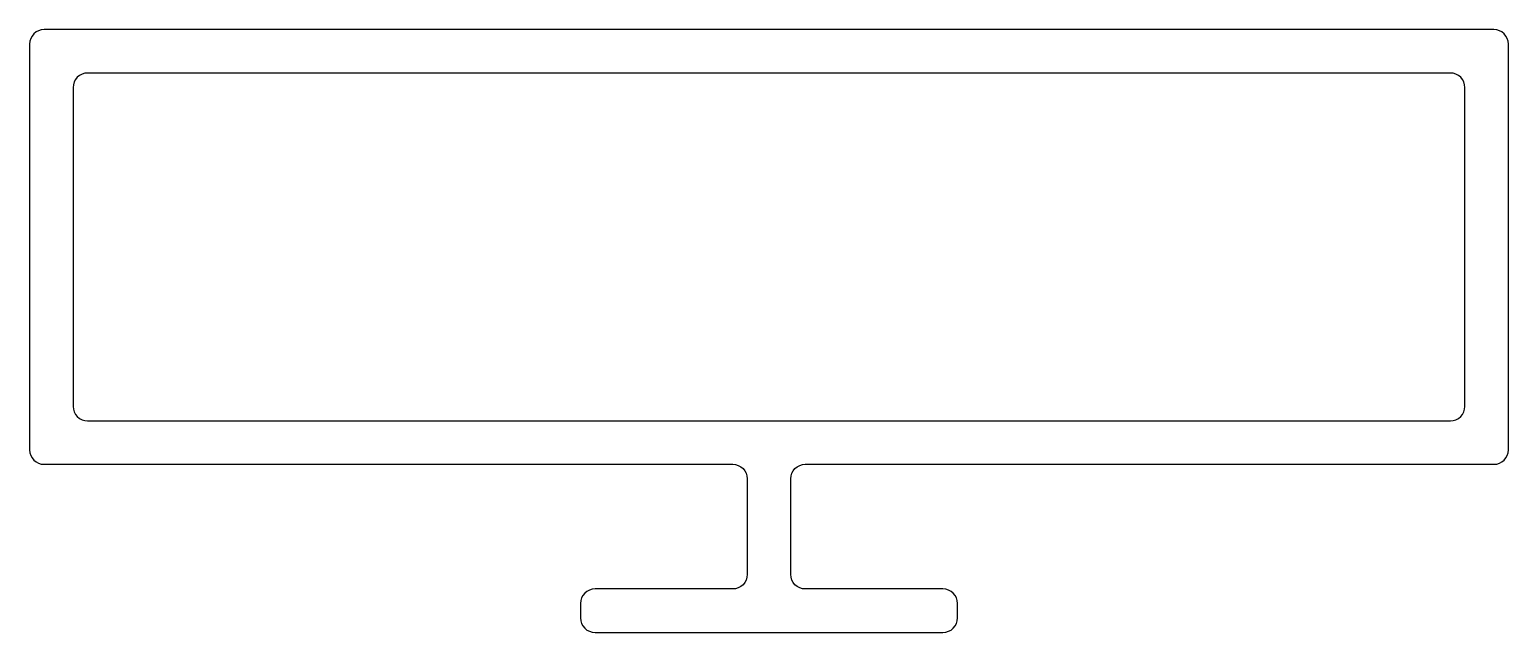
# Model space of a CAD drawing. Extents: x 128.5 to 179.5, y 210.7 to 231.5.
import ezdxf

# ---------------------------------------------------------------- set-up
doc = ezdxf.new("R2010")
doc.units = 0
doc.header["$LTSCALE"] = 15
doc.layers.get('0').update_dxf_attribs({"linetype": 'CONTINUOUS'})

msp = doc.modelspace()

# ---------------------------------------------------------------- linework, layer by layer
at = {"color": 0, "linetype": 'BYBLOCK'}
for points in [[(179, 231.5), (129, 231.5, 0.414214), (128.5, 231), (128.5, 217, 0.414214), (129, 216.5), (152.75, 216.5, -0.414214), (153.25, 216), (153.25, 212.7, -0.414214), (152.75, 212.2), (148, 212.2, 0.414214), (147.5, 211.7), (147.5, 211.2, 0.414214), (148, 210.7), (160, 210.7, 0.414214), (160.5, 211.2), (160.5, 211.7, 0.414214), (160, 212.2), (155.25, 212.2, -0.414214), (154.75, 212.7), (154.75, 216, -0.414214), (155.25, 216.5), (179, 216.5, 0.414214), (179.5, 217), (179.5, 231, 0.414214)], [(178, 218.5), (178, 229.5, 0.414214), (177.5, 230), (130.5, 230, 0.414214), (130, 229.5), (130, 218.5, 0.414214), (130.5, 218), (177.5, 218, 0.414214)]]:
    msp.add_lwpolyline(points, format="xyb", close=True, dxfattribs=at)

doc.saveas('drawing.dxf')
